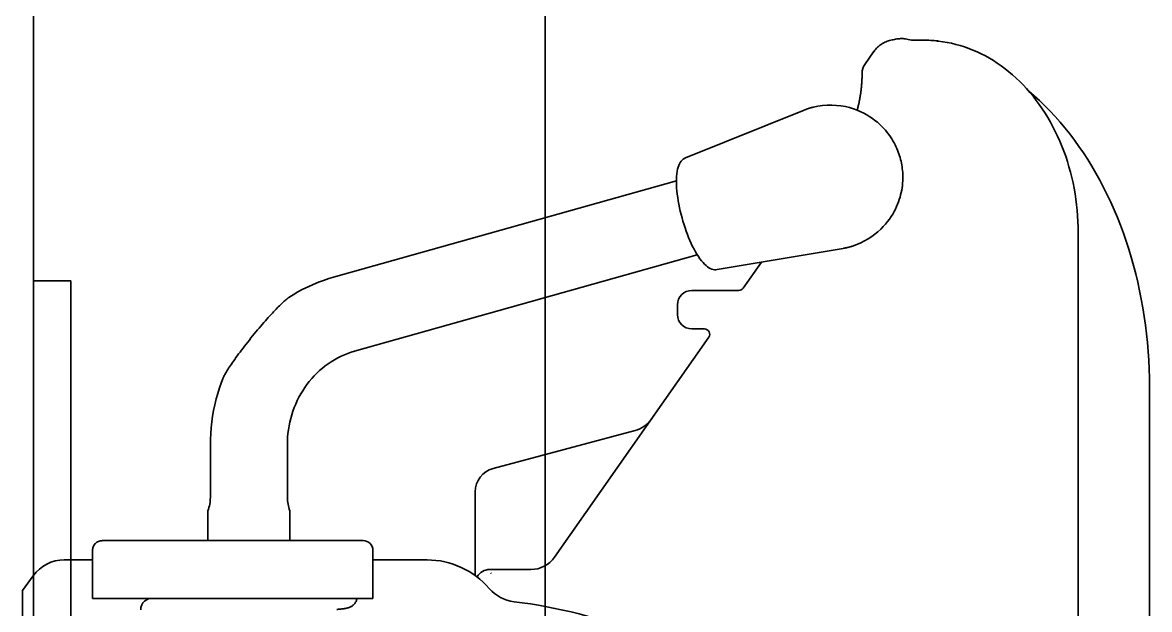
# Model space of a CAD drawing. Header units: millimetres. Extents: x 120 to 10915, y 515 to 8014.
# Drawn here: x 10197.5 to 10431.5, y 2231.7 to 2353.7 of the extents above; entities that cross this region are included whole.
import ezdxf

# ---------------------------------------------------------------- set-up
doc = ezdxf.new("R2010")
doc.units = ezdxf.units.MM
doc.layers.get('0').update_dxf_attribs({"lineweight": 13})
doc.layers.add('205_Chassis_top_view', color=7, linetype='Continuous', lineweight=13)
doc.layers.add('210_BWA_components_top_view', color=7, linetype='Continuous', lineweight=13)

# ---------------------------------------------------------------- blocks, each defined once
blk = doc.blocks.new('2888087_1')
at = {"layer": '205_Chassis_top_view', "color": 3, "lineweight": 35}
for p, q in [((10384.793454, 180), (10382.795212, 180)), ((10384.793461, 180), (10385.071295, 179.998032)), ((10386.433226, 179.941438), (10386.075728, 179.963841)), ((10387.709166, 179.821132), (10387.50155, 179.844824)), ((10374.195053, 177.581879), (10372.376001, 174.984002)), ((10374.309102, 177.739379), (10374.124398, 177.480741)), ((10374.195053, 177.581879), (10374.375669, 177.825838)), ((10371.833515, 173.204376), (10371.833523, 173.204602)), ((10371.738737, 170.825105), (10371.725598, 170.665552)), ((10371.750864, 170.982567), (10371.738737, 170.825105)), ((10371.762013, 171.137933), (10371.750864, 170.982567)), ((10371.772217, 171.291199), (10371.762013, 171.137933)), ((10371.781509, 171.44237), (10371.772217, 171.291199)), ((10371.789925, 171.591484), (10371.781509, 171.44237)), ((10371.797495, 171.738519), (10371.789925, 171.591484)), ((10371.804246, 171.883389), (10371.797495, 171.738519)), ((10371.80879, 171.990578), (10371.804246, 171.883389)), ((10371.814179, 172.131498), (10371.80879, 171.990578)), ((10371.818832, 172.270101), (10371.814179, 172.131498)), ((10371.822782, 172.406378), (10371.818832, 172.270101)), ((10371.826061, 172.540301), (10371.822782, 172.406378)), ((10371.828718, 172.672956), (10371.826061, 172.540301)), ((10371.83116, 172.834406), (10371.828718, 172.672956)), ((10371.832626, 172.981188), (10371.83116, 172.834406)), ((10371.832626, 172.981188), (10371.833374, 173.128585)), ((10371.461079, 168.495209), (10371.438273, 168.353986)), ((10371.482985, 168.635061), (10371.461079, 168.495209)), ((10371.4971, 168.727547), (10371.482985, 168.635061)), ((10371.517559, 168.865177), (10371.4971, 168.727547)), ((10371.537183, 169.00151), (10371.517559, 168.865177)), ((10371.555995, 169.136575), (10371.537183, 169.00151)), ((10371.574017, 169.2704), (10371.555995, 169.136575)), ((10371.591272, 169.403015), (10371.574017, 169.2704)), ((10371.607781, 169.53445), (10371.591272, 169.403015)), ((10371.623563, 169.664733), (10371.607781, 169.53445)), ((10371.643508, 169.836668), (10371.623563, 169.664733)), ((10371.662229, 170.006565), (10371.643508, 169.836668)), ((10371.679763, 170.174411), (10371.662229, 170.006565)), ((10371.696146, 170.340198), (10371.679763, 170.174411)), ((10371.711412, 170.503914), (10371.696146, 170.340198)), ((10371.725598, 170.665552), (10371.711412, 170.503914)), ((10371.006986, 166.214146), (10370.966628, 166.047879)), ((10371.045875, 166.378414), (10371.006986, 166.214146)), ((10371.083345, 166.540729), (10371.045875, 166.378414)), ((10371.119444, 166.70114), (10371.083345, 166.540729)), ((10371.15422, 166.859695), (10371.119444, 166.70114)), ((10371.187717, 167.016443), (10371.15422, 166.859695)), ((10371.219979, 167.171434), (10371.187717, 167.016443)), ((10371.251048, 167.324718), (10371.219979, 167.171434)), ((10371.280964, 167.476349), (10371.251048, 167.324718)), ((10371.309766, 167.626376), (10371.280964, 167.476349)), ((10371.337492, 167.774853), (10371.309766, 167.626376)), ((10371.364176, 167.921825), (10371.337492, 167.774853)), ((10371.389849, 168.067321), (10371.364176, 167.921825)), ((10371.414538, 168.211366), (10371.389849, 168.067321)), ((10371.438273, 168.353986), (10371.414538, 168.211366)), ((10370.966628, 166.047879), (10370.924747, 165.879564)), ((10333.27122, 150.806529), (10262.069704, 130.746324)), ((10416.711308, 140), (10416.711308, -140)), ((10367.902017, 136.745394), (10341.716445, 132.329965)), ((10367.992435, 136.761767), (10367.902017, 136.745394)), ((10266.404975, 115.345522), (10337.609282, 135.406514)), ((10347.130539, 128.469066), (10350.920574, 133.881797)), ((10336.5, 128), (10346.229472, 128)), ((10333.5, 123), (10333.5, 125)), ((10339.087356, 120), (10336.5, 120)), ((10307.981568, 72.558541), (10339.988422, 118.269066)), ((10265.764689, 115.151939), (10266.404995, 115.345528)), ((10431.5, 108), (10431.5, -108)), ((10324.711759, 98.899064), (10295.205905, 90.992994)), ((10236.5, 85), (10236.500624, 96)), ((10252.5, 85), (10252.499376, 96)), ((10291.5, 86.163365), (10291.5, 68.747469)), ((10236, 82.215993), (10236, 76.179259)), ((10253, 82.215993), (10253, 76)), ((10214.114732, 76), (10268.248631, 76)), ((10236, 76), (10236, 76.681447)), ((10212.034845, 64), (10212.034845, 74)), ((10270.25, 64), (10270.25, 74)), ((10206.176204, 72), (10212.034845, 72)), ((10270.25, 72), (10281.499992, 72)), ((10197.5, 65.668643), (10199.704068, 68.702282)), ((10294.499772, 69.99981), (10294.5, 70)), ((10294.5, 70), (10303.066656, 70)), ((10294.810367, 69.158479), (10294.759789, 69.29226)), ((10197.5, 65.668643), (10197.5, 38.416931)), ((10212.034845, 64), (10270.249757, 64)), ((10223.71768, 63.923564), (10223.635302, 63.894015)), ((10263.129838, 61.730035), (10263.362798, 61.754118)), ((10263.362798, 61.754118), (10263.581306, 61.778198)), ((10263.581306, 61.778198), (10263.785898, 61.80233))]:
    blk.add_line(p, q, dxfattribs=at)
for points in [[(10378.293945, 180.092514), (10378.542969, 180.159607), (10378.793945, 180.215881), (10379.048828, 180.261581), (10379.304688, 180.29628), (10379.563477, 180.319962), (10379.821289, 180.332413), (10380.076172, 180.333786), (10380.329102, 180.324463), (10380.585938, 180.30397), (10380.849609, 180.271317), (10381.117188, 180.225983), (10381.387695, 180.167419)], [(10378.291992, 180.091644), (10378.052734, 180.056396), (10377.799805, 180.007462), (10377.547852, 179.946533), (10377.296875, 179.873566), (10377.047852, 179.788971), (10376.802734, 179.692886), (10376.561523, 179.585358), (10376.325195, 179.466904), (10376.09375, 179.337891), (10375.867188, 179.19841), (10375.647461, 179.048706), (10375.43457, 178.88916), (10375.227539, 178.720001), (10375.027344, 178.541351), (10374.835938, 178.35347), (10374.651367, 178.156845), (10374.475586, 177.951965), (10374.30957, 177.73938)], [(10384.509766, 180), (10384.692383, 179.999191), (10384.875, 179.996811)], [(10386.076172, 179.963837), (10385.717773, 179.981033), (10385.358398, 179.992828), (10384.999023, 179.999039), (10384.792969, 180)], [(10387.501953, 179.844818), (10387.146484, 179.881744), (10386.790039, 179.914017), (10386.433594, 179.941437)], [(10387.708984, 179.821136), (10387.621094, 179.829865), (10387.419922, 179.838058)], [(10416.710938, 140), (10416.698242, 141.165573), (10416.657227, 142.33017), (10416.589844, 143.492859), (10416.496094, 144.652985), (10416.375, 145.809387), (10416.226562, 146.960495), (10416.052734, 148.104935), (10415.851562, 149.242294), (10415.625, 150.372314), (10415.371094, 151.494766), (10415.091797, 152.608109), (10414.786133, 153.710205), (10414.456055, 154.7995), (10414.100586, 155.8759), (10413.719727, 156.939545), (10413.314453, 157.990463), (10412.883789, 159.026901), (10412.429688, 160.046356), (10411.952148, 161.047195), (10411.452148, 162.029587), (10410.928711, 162.993759), (10410.382812, 163.93985), (10409.813477, 164.866135), (10409.223633, 165.770157), (10408.614258, 166.650467), (10407.985352, 167.507294), (10407.335938, 168.340759), (10406.666992, 169.150925), (10405.978516, 169.936401), (10405.273438, 170.695297), (10404.552734, 171.426605), (10403.81543, 172.130432), (10403.0625, 172.806641), (10402.294922, 173.455002), (10401.512695, 174.074829), (10400.716797, 174.665207), (10399.90918, 175.225708), (10399.09082, 175.756134), (10398.260742, 176.256134), (10397.420898, 176.725266), (10396.572266, 177.163513), (10395.713867, 177.571014), (10394.84668, 177.947739), (10393.97168, 178.293198), (10393.09082, 178.606918), (10392.205078, 178.888626), (10391.314453, 179.138504), (10390.418945, 179.356796), (10389.519531, 179.543457), (10388.615234, 179.698257), (10387.708984, 179.821136)], [(10431.5, 108), (10431.483398, 109.835442), (10431.432617, 111.669762), (10431.347656, 113.501808), (10431.228516, 115.330566), (10431.076172, 117.154793), (10430.890625, 118.972992), (10430.670898, 120.783875), (10430.417969, 122.586494), (10430.130859, 124.379875), (10429.811523, 126.162888), (10429.458984, 127.934441), (10429.074219, 129.693619), (10428.655273, 131.439728), (10428.205078, 133.171265), (10427.722656, 134.886154), (10427.208008, 136.582657), (10426.663086, 138.260452), (10426.085938, 139.919556), (10425.477539, 141.559769), (10424.838867, 143.179184), (10424.168945, 144.775375), (10423.470703, 146.346771), (10422.743164, 147.893021), (10421.986328, 149.413651), (10421.201172, 150.907928), (10420.387695, 152.37468), (10419.545898, 153.812698), (10418.677734, 155.221542), (10417.782227, 156.599854), (10416.862305, 157.945312), (10415.917969, 159.256302), (10414.950195, 160.53299), (10413.957031, 161.775711), (10412.94043, 162.984695), (10411.900391, 164.158096), (10410.838867, 165.293152), (10409.758789, 166.388535), (10408.660156, 167.444565), (10407.541992, 168.461258), (10406.447266, 169.401627)], [(10361.727539, 166.087189), (10362.657227, 166.283295), (10363.600586, 166.420715), (10364.555664, 166.498077), (10365.525391, 166.51416), (10366.49707, 166.467255), (10367.441406, 166.360703), (10368.350586, 166.20015), (10369.225586, 165.990173), (10370.050781, 165.73996), (10370.819336, 165.459091), (10371.538086, 165.152328), (10372.212891, 164.822357), (10372.84375, 164.474411), (10373.432617, 164.112869), (10373.986328, 163.736755), (10374.506836, 163.349167), (10374.994141, 162.953323), (10375.454102, 162.546463), (10375.887695, 162.130096), (10376.294922, 161.707199), (10376.679688, 161.276016), (10377.043945, 160.834091), (10377.383789, 160.387619), (10377.695312, 159.947189), (10377.977539, 159.516449), (10378.233398, 159.094025), (10378.46582, 158.68222), (10378.676758, 158.28157), (10378.867188, 157.889969), (10379.041016, 157.505081), (10379.202148, 157.122391), (10379.349609, 156.741211), (10379.483398, 156.364243), (10379.606445, 155.989395), (10379.719727, 155.609741), (10379.824219, 155.220154)], [(10335.167969, 155.574493), (10359.806641, 165.478378), (10359.891602, 165.511246)], [(10370.866211, 165.651443), (10370.820312, 165.476776), (10370.816406, 165.46048)], [(10370.924805, 165.879562), (10370.880859, 165.708939), (10370.866211, 165.651443)], [(10334.25293, 143.763321), (10334.078125, 144.47934), (10333.917969, 145.193893), (10333.774414, 145.90416), (10333.648438, 146.606888), (10333.538086, 147.299744), (10333.446289, 147.981369), (10333.373047, 148.648544), (10333.318359, 149.29895), (10333.283203, 149.932602), (10333.268555, 150.548325), (10333.274414, 151.141357), (10333.301758, 151.707199), (10333.352539, 152.249527), (10333.425781, 152.759811), (10333.520508, 153.221008), (10333.631836, 153.630798), (10333.761719, 153.998077), (10333.90918, 154.327393), (10334.076172, 154.62178), (10334.260742, 154.881744), (10334.463867, 155.107132), (10334.682617, 155.297791), (10334.917969, 155.453796), (10335.167969, 155.574493)], [(10334.824219, 155.360519), (10335.056641, 155.522751), (10335.167969, 155.574493)], [(10379.824219, 155.220154), (10379.915039, 154.842209), (10379.996094, 154.467163), (10380.066406, 154.091614), (10380.126953, 153.712082), (10380.179688, 153.325897), (10380.22168, 152.931473), (10380.254883, 152.528183), (10380.277344, 152.113373), (10380.288086, 151.682831), (10380.286133, 151.231216), (10380.269531, 150.762039), (10380.238281, 150.285583), (10380.191406, 149.805573), (10380.126953, 149.320023), (10380.046875, 148.832108), (10379.950195, 148.344452), (10379.835938, 147.856857), (10379.704102, 147.368576), (10379.555664, 146.88356), (10379.389648, 146.400131), (10379.201172, 145.909409), (10378.990234, 145.410477), (10378.753906, 144.906937), (10378.492188, 144.397018), (10378.202148, 143.883453), (10377.881836, 143.367126), (10377.52832, 142.844162), (10377.137695, 142.317505), (10376.708008, 141.789871), (10376.233398, 141.258362), (10375.707031, 140.724091), (10375.129883, 140.195374), (10374.504883, 139.680908), (10373.828125, 139.184113), (10373.102539, 138.712006), (10372.339844, 138.276489), (10371.544922, 137.883026), (10370.716797, 137.532715), (10369.858398, 137.228943)], [(10341.716797, 132.329971), (10341.444336, 132.302856), (10341.166016, 132.312286), (10340.881836, 132.358658), (10340.594727, 132.442581), (10340.304688, 132.564514), (10340.012695, 132.724503), (10339.71875, 132.922852), (10339.419922, 133.161667), (10339.115234, 133.444565), (10338.799805, 133.778625), (10338.475586, 134.163376), (10338.155273, 134.586716), (10337.84082, 135.041855), (10337.530273, 135.531006), (10337.225586, 136.049606), (10336.928711, 136.592987), (10336.639648, 137.160065), (10336.356445, 137.750839), (10336.082031, 138.363174), (10335.816406, 138.994125), (10335.55957, 139.642487), (10335.3125, 140.305893), (10335.076172, 140.981552), (10334.851562, 141.667694), (10334.638672, 142.361923), (10334.439453, 143.06134), (10334.25293, 143.763321)], [(10262.069336, 130.746323), (10261.128906, 130.466476), (10260.021484, 130.097885), (10258.925781, 129.690689), (10257.842773, 129.2453), (10256.775391, 128.762192), (10255.723633, 128.241867), (10254.688477, 127.684891), (10253.672852, 127.091843), (10252.970703, 126.654404)], [(10252.970703, 126.654564), (10252.907227, 126.613373), (10252.785156, 126.529266), (10252.652344, 126.433502), (10252.510742, 126.326241), (10252.359375, 126.20652), (10252.198242, 126.073792), (10252.027344, 125.928612), (10251.847656, 125.77169), (10251.65918, 125.602821), (10251.462891, 125.422211), (10251.260742, 125.231163), (10251.051758, 125.030495), (10250.835938, 124.819397), (10250.612305, 124.596756), (10250.380859, 124.362534), (10250.142578, 124.116768), (10249.894531, 123.858437), (10249.638672, 123.587341), (10249.374023, 123.30368), (10249.100586, 123.007072), (10248.819336, 122.69738), (10248.52832, 122.374741), (10248.230469, 122.039146), (10247.922852, 121.689697), (10247.607422, 121.327301), (10247.286133, 120.954681), (10246.958984, 120.571602), (10246.626953, 120.178314), (10246.291992, 119.77829), (10245.955078, 119.371468), (10245.615234, 118.957916), (10245.276367, 118.541306), (10244.9375, 118.121635), (10244.599609, 117.698898), (10244.265625, 117.276779), (10243.935547, 116.855179), (10243.608398, 116.434189), (10243.288086, 116.017776), (10242.974609, 115.6054), (10242.667969, 115.197601), (10242.37207, 114.800011), (10242.086914, 114.412895), (10241.813477, 114.03598), (10241.554688, 113.67411), (10241.310547, 113.328735), (10241.080078, 112.99839), (10240.864258, 112.68354), (10240.663086, 112.384804), (10240.475586, 112.101555), (10240.300781, 111.832367), (10240.137695, 111.577446), (10239.988281, 111.336594), (10239.848633, 111.10778), (10239.720703, 110.891052), (10239.602539, 110.686371), (10239.494141, 110.491547), (10239.394531, 110.305641), (10239.304688, 110.129593), (10239.223633, 109.964104), (10239.15332, 109.809158), (10239.091797, 109.664764), (10239.073242, 109.617233)], [(10252.499023, 96), (10252.509766, 96.678207), (10252.549805, 97.473129), (10252.619141, 98.266014), (10252.71875, 99.055435), (10252.84668, 99.840141), (10253.003906, 100.619102), (10253.189453, 101.390999), (10253.404297, 102.154526), (10253.647461, 102.908653), (10253.918945, 103.652115), (10254.216797, 104.383629), (10254.542969, 105.102219), (10254.895508, 105.806664), (10255.273438, 106.495735), (10255.677734, 107.16848), (10256.107422, 107.82373), (10256.560547, 108.46035), (10257.038086, 109.077461), (10257.538086, 109.673965), (10258.060547, 110.248833), (10258.604492, 110.801254), (10259.168945, 111.330246), (10259.753906, 111.834862), (10260.357422, 112.314362), (10260.979492, 112.767868), (10261.618164, 113.194527), (10262.273438, 113.593697), (10262.945312, 113.964577), (10263.630859, 114.30645), (10264.329102, 114.618736), (10265.041016, 114.900795), (10265.764648, 115.151939)], [(10266.405273, 115.34552), (10266.333008, 115.329247), (10266.207031, 115.31852)], [(10239.072266, 109.617134), (10238.805664, 108.917595), (10238.404297, 107.772408), (10238.039062, 106.613617), (10237.712891, 105.442505), (10237.423828, 104.260353), (10237.174805, 103.06868), (10236.963867, 101.86879), (10236.791992, 100.662003), (10236.660156, 99.449875), (10236.567383, 98.233818), (10236.514648, 97.015083), (10236.500977, 96)], [(10214.114258, 76), (10213.939453, 75.992966), (10213.765625, 75.971794), (10213.59375, 75.936447), (10213.423828, 75.887009), (10213.258789, 75.823662), (10213.099609, 75.746643), (10212.947266, 75.656319), (10212.802734, 75.553177), (10212.667969, 75.437805), (10212.542969, 75.310898), (10212.429688, 75.173271), (10212.328125, 75.025871), (10212.241211, 74.869713), (10212.167969, 74.705917), (10212.110352, 74.535721), (10212.069336, 74.360413), (10212.043945, 74.181366), (10212.035156, 74)], [(10223.635742, 63.894016), (10223.549805, 63.860329), (10223.458984, 63.821053), (10223.362305, 63.774944), (10223.260742, 63.721317), (10223.15625, 63.659302), (10223.046875, 63.587376), (10222.935547, 63.50489), (10222.825195, 63.41267), (10222.717773, 63.310436), (10222.612305, 63.197334), (10222.511719, 63.074051), (10222.418945, 62.940926), (10222.333984, 62.79752), (10222.256836, 62.643711), (10222.189453, 62.479824), (10222.133789, 62.306461), (10222.09082, 62.124088), (10222.0625, 61.933529), (10222.050781, 61.735992), (10222.049805, 61.695885)], [(10223.972656, 64), (10223.946289, 63.99324), (10223.87207, 63.972389), (10223.796875, 63.949505), (10223.717773, 63.923565)], [(10263.786133, 61.80233), (10263.882812, 61.814445), (10263.977539, 61.826611), (10264.068359, 61.838833), (10264.15625, 61.851158), (10264.242188, 61.86359), (10264.324219, 61.876156), (10264.404297, 61.888927), (10264.482422, 61.901924), (10264.558594, 61.915192), (10264.632812, 61.928864), (10264.705078, 61.943001), (10264.777344, 61.957661), (10264.847656, 61.973049), (10264.917969, 61.989231), (10264.987305, 62.006359), (10265.058594, 62.024864), (10265.128906, 62.04483), (10265.201172, 62.066593), (10265.276367, 62.091236), (10265.354492, 62.119183), (10265.436523, 62.150963), (10265.524414, 62.188335), (10265.619141, 62.232574), (10265.71875, 62.284363), (10265.823242, 62.345043), (10265.93457, 62.416534), (10266.047852, 62.499477), (10266.162109, 62.593014), (10266.274414, 62.697781), (10266.383789, 62.814602), (10266.487305, 62.941948), (10266.583008, 63.079479), (10266.670898, 63.227524), (10266.748047, 63.384846), (10266.81543, 63.550869), (10266.870117, 63.724861), (10266.911133, 63.905003), (10266.924805, 64)], [(10222.049805, 61.696007), (10222.050781, 61.649994)], [(10262.775391, 61.695957), (10262.881836, 61.705898), (10263.129883, 61.730034)]]:
    blk.add_lwpolyline(points, dxfattribs=at)
for centre, radius, start, end in [((10382.795228, 186), 6, 256.438083, 269.995757), ((10374.833458, 173.263272), 3, 145, 181.959919), ((10336.5, 125), 3, 90, 180), ((10346.229472, 129.1), 1.1, 270, 324.999984), ((10336.5, 123), 3, 180, 270), ((10339.087356, 118.9), 1.1, 324.999963, 90), ((10323.158845, 104.694619), 6, 285, 325), ((10296.5, 86.163365), 5, 105, 180), ((10228.5, 85), 8, 339.591333, 0), ((10260.5, 85), 8, 180, 200.408667), ((10268.25, 74), 2, 0, 90.000009), ((10303.066656, 76), 6, 269.999998, 324.999999), ((10206.176204, 64), 8, 90, 144), ((10281.5, 55), 17, 40.552502, 90.000025), ((10294.5, 67), 3, 90, 150.828628), ((10300.495263, 71.253614), 8, 220.552502, 263.26003), ((10287.82, -36), 100, 67.5, 83.26003)]:
    blk.add_arc(centre, radius, start, end, dxfattribs=at)
for points in [[(10378.291939, 180.091638), (10378.292446, 180.091713), (10378.292953, 180.091787), (10378.293359, 180.092244), (10378.293854, 180.092378), (10378.294349, 180.092511)], [(10371.833374, 173.128585), (10371.833406, 173.135013), (10371.833439, 173.14144), (10371.83567, 173.147824), (10371.835433, 173.154247), (10371.835213, 173.160671)], [(10359.891525, 165.511238), (10360.250358, 165.650458), (10360.609191, 165.789677), (10360.974599, 165.928193), (10361.351194, 166.007688), (10361.727789, 166.087184)], [(10367.902017, 136.745394), (10368.299432, 136.812407), (10368.696846, 136.879419), (10369.098336, 136.960198), (10369.4783, 137.094572), (10369.858264, 137.228947)]]:
    blk.add_open_spline(points, degree=5, dxfattribs=at)
blk = doc.blocks.new('2974938_1')
at = {"layer": '210_BWA_components_top_view', "color": 3, "lineweight": 35}
for p, q in [((10306, -1190), (10306, 1190)), ((10199.8, 850), (10199.8, -850)), ((10199.8, 130), (10199.8, 50)), ((10207.55, 130), (10199.8, 130)), ((10207.55, 130), (10207.55, 50))]:
    blk.add_line(p, q, dxfattribs=at)

msp = doc.modelspace()

# ---------------------------------------------------------------- block references
at = {"color": 7, "lineweight": 35}
for name in ['2974938_1', '2888087_1']:
    msp.add_blockref(name, (0, 2170), dxfattribs=at)

doc.saveas('drawing.dxf')
